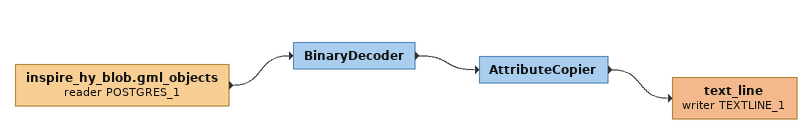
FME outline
inspire_hy_blob.gml_objects (reader POSTGRES_1)
    -> BinaryDecoder
BinaryDecoder
    -> AttributeCopier
AttributeCopier
    -> text_line (writer TEXTLINE_1)
text_line (writer TEXTLINE_1)
